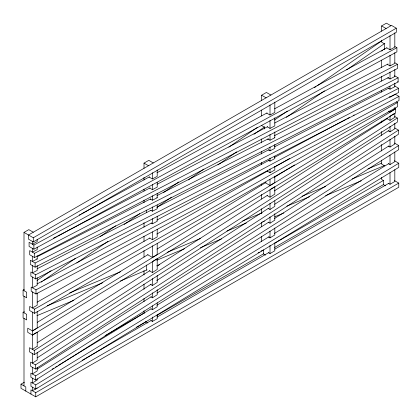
<?xml version="1.0" encoding="UTF-8"?>
<svg xmlns="http://www.w3.org/2000/svg" width="420" height="420" viewBox="0 0 420 420"><rect width="100%" height="100%" fill="white"/><g stroke="black" fill="none" stroke-linecap="round" stroke-linejoin="round"><path stroke-width="0.63" d="M35.107 267.178L35.107 263.014L30.308 260.243L30.308 264.406L35.107 267.178L398.129 81.963L398.129 77.8L394.527 75.721M150.313 199.532L150.313 199.012L152.407 200.219L157.206 197.773L157.206 193.247M267.918 139.529L267.923 139.01L270.013 140.217L274.811 137.765L274.811 131.99M387.928 78.298L387.928 77.779L390.017 78.986L394.816 76.54L394.816 69.489M23.084 290.157L26.686 292.236L26.686 297.812L23.084 295.733L23.084 290.157L24.161 289.411M37.086 280.429L51.093 270.695M100.107 236.633L115.726 225.776M163.658 192.465L178.742 181.986M228.832 147.173L257.376 127.339M314.465 87.659L316.082 86.536M317.158 85.79L381.791 40.871M41.228 282.13L42.305 281.384M43.381 280.633L75.7 258.174M124.173 224.49L139.792 213.633M188.265 179.944L203.884 169.092M253.974 134.279L264.747 126.793M274.439 120.057L287.364 111.074M346.61 69.898L384.851 43.323M76.776 262.999L108.014 241.29M157.028 207.228L171.57 197.122M217.886 164.929L236.738 151.83M286.288 117.395L324.529 90.82M381.623 51.14L382.699 50.395M383.775 49.644L384.851 48.899M37.238 357.824L151.263 284.088M156.776 280.523L268.595 208.215M274.659 204.293L388.684 130.557M150.633 284.498L152.407 285.521L157.206 282.419L157.206 275.499M268.238 208.446L270.013 209.47L274.811 206.367L274.811 200.786M388.243 130.846L390.017 131.87L394.816 128.762L394.816 123.286M35.427 364.87L30.629 362.098L30.629 366.266L35.427 369.033L35.427 364.87L398.444 130.121L394.711 127.969M35.427 369.033L398.444 134.29L398.444 130.121M37.238 342.741L149.956 270.564M157.138 265.965L267.645 195.206M274.276 190.958L387.544 118.424M152.407 272.522L157.206 269.451L157.206 258.668L152.407 261.602L152.407 272.522L149.51 270.853M270.013 197.216L274.811 194.14L274.811 186.706L270.013 189.641L270.013 197.216L267.115 195.541M390.017 120.372L394.816 117.296L394.816 113.279L390.017 116.214L390.017 120.372L387.119 118.697M34.304 350.469L29.505 347.697L29.505 351.86L34.304 354.632L34.304 350.469L397.32 118.015L394.653 116.471M34.304 354.632L397.32 122.178L397.32 118.015M36.976 369.238L151.52 296.552M157.059 293.039L268.837 222.107M274.37 218.594L388.92 145.908M150.89 296.951L152.407 297.822L157.206 294.777L157.206 289.732M268.495 222.322L270.013 223.198L274.811 220.148L274.811 213.738M388.5 146.171L390.017 147.047L394.816 144.002L394.816 136.185M35.684 375.874L30.886 373.102L30.886 377.265L35.684 380.032L35.684 375.874L398.701 145.514L394.433 143.052M35.684 380.032L398.701 149.678L398.701 145.514M37.254 322.366L148.003 254.599M156.954 249.123L266.023 182.385M274.418 177.251L294.551 164.929M147.751 254.756L152.407 257.444L157.206 254.504L157.206 243.642M265.356 182.794L270.013 185.483L274.811 182.548L274.811 176.08M388.463 111.158L390.017 112.056L394.816 109.116L394.816 107.473M32.545 330.955L27.746 328.183L27.746 332.341L32.545 335.113L32.545 330.955L395.561 108.833L394.49 108.218M32.545 335.113L395.561 112.996L395.561 108.833M52.196 369.159L53.876 368.135M55.556 367.106L57.23 366.082M58.349 365.4L151.2 308.695M156.797 305.282L269.225 236.618M274.255 233.546L388.925 163.517M150.948 308.852L152.407 309.692L157.206 306.763L157.206 302.852M268.553 237.032L270.013 237.872L274.811 234.943L274.811 228.065M388.558 163.742L390.017 164.582L394.816 161.653L394.816 152.019M35.742 384.909L30.944 382.137L30.944 386.3L35.742 389.067L35.742 384.909L398.758 163.217L394.49 160.755M35.742 389.067L398.758 167.375L398.758 163.217M23.998 290.687L23.998 232.407L28.802 229.635L33.296 232.228M144.008 168.315L144.008 163.123L148.806 160.351L153.3 162.944M261.608 100.385L261.608 95.219L266.411 92.453L270.9 95.046M381.617 31.127L381.617 25.935L386.416 23.168L390.91 25.762M23.998 232.407L33.296 237.767L396.307 28.187L396.307 32.34L33.296 241.925L28.492 239.153L28.492 235.001L391.508 25.415L396.307 28.187M394.495 180.626L398.764 183.094L398.764 187.252L35.747 396.832L21 388.322L21 384.163L24.407 382.195M105.073 335.622L144.265 312.994M258.132 252.798L259.266 252.142M260.972 251.16L262.678 250.173M274.606 243.285L383.67 180.316M136.568 327.138L146.228 321.562M157.017 315.331L263.812 253.675M274.606 247.443L383.67 184.475M82.079 360.386L151.384 320.371M157.064 317.09L268.979 252.478M274.664 249.197L388.852 183.272M37.202 387.975L32.403 390.742L32.403 387.14M150.953 320.623L152.407 321.457L157.206 318.691L157.206 314.806M268.559 252.725L270.013 253.559L274.811 250.793L274.811 242.996M388.563 183.44L390.017 184.275L394.816 181.508L394.816 169.738M30.949 394.065L30.949 389.907L35.747 392.679L398.764 183.094M37.112 302.195L149.945 237.967M156.786 234.071L267.913 170.814M274.748 166.924L289.569 158.487M149.704 238.103L152.407 239.663L157.206 236.927L157.206 229.257M267.309 171.16L270.013 172.715L274.811 169.984L274.811 166.367M34.503 309.183L397.514 102.543L397.514 106.701L34.503 313.341L29.699 310.569L29.699 306.416L34.503 309.183L34.503 313.341M79.217 215.045L80.372 214.415M81.522 213.791L149.515 176.825M157.007 172.751L267.062 112.917M274.554 108.843L386.915 47.754M149.095 177.051L152.407 178.967L157.206 176.358L157.206 169.99M266.7 113.111L270.013 115.028L274.811 112.418L274.811 102.102M386.705 47.87L390.017 49.78L394.816 47.171L394.816 32.823M33.889 245.07L396.905 47.707L396.905 51.865L33.889 249.228L29.09 246.456L29.09 242.298L33.889 245.07L33.889 249.228M36.976 283.978L151.609 222.889M156.823 220.112L269.141 160.256M274.355 157.479L345.566 119.532M346.726 118.913L349.619 117.369M353.094 115.521L354.249 114.902M151.19 223.115L152.407 223.818L157.206 221.256L157.206 216.132M268.795 160.445L270.013 161.144L274.811 158.587L274.811 156.161M394.816 94.636L390.017 97.193L389.204 96.726M35.984 289.837L399 96.385L399 100.548L35.984 293.995L31.185 291.223L31.185 287.065L35.984 289.837L35.984 293.995M53.55 238.156L56.459 236.639M57.624 236.035L150.124 187.866M157.101 184.228L267.635 126.667M274.617 123.034L388.059 63.956M149.704 188.081L152.407 189.641L157.206 187.142L157.206 182.322M267.309 126.84L270.013 128.399L274.811 125.9L274.811 117.82M387.314 64.344L390.017 65.903L394.816 63.404L394.816 52.6M34.498 253.349L397.514 64.302L397.514 68.465L34.498 257.512L29.699 254.741L29.699 250.577L34.498 253.349L34.498 257.512M37.285 268.695L151.095 210.236M156.933 207.239L268.989 149.678M274.239 146.979L389.214 87.922M150.875 210.347L152.407 211.234L157.206 208.766L157.206 205.039M268.48 149.94L270.013 150.827L274.811 148.36L274.811 144.501M388.484 88.3L390.017 89.182L394.816 86.72L394.816 83.108M35.669 274.764L398.685 88.295L398.685 92.458L35.669 278.927L30.87 276.155L30.87 271.992L35.669 274.764L35.669 278.927M37.312 256.667L150.538 198.902M156.954 195.626L268.433 138.747M274.265 135.77L388.657 77.406M37.202 255.749L37.202 258.998L32.403 261.45L32.403 256.3M35.107 263.014L398.129 77.8M32.702 265.461L32.403 265.613L32.403 272.874L37.202 270.412L37.202 265.582M23.084 312.27L26.686 314.349L26.686 319.945L23.084 317.867L23.084 312.27L24.297 311.766M69.673 292.897L120.493 271.761M167.081 252.389L200.356 238.549M242.708 220.936L262.07 212.888M302.001 196.277L325.6 186.464M367.952 168.856L381.864 163.065M47.255 305.797L102.916 282.649M156.765 260.253L184.595 248.682M226.947 231.068L246.309 223.015M286.844 206.157L309.839 196.597M352.191 178.983L384.862 165.396M36.971 315.667L73.878 300.321M120.467 280.949L147.084 269.876M156.765 265.85L159.789 264.595M200.329 247.737L221.503 238.928M262.647 221.818L264.458 221.062M274.743 216.788L283.82 213.014M325.568 195.652L361.263 180.805M381.617 25.935L386.106 28.534M394.769 46.473L396.905 47.707M394.847 62.764L397.514 64.302M394.422 76.314L394.816 76.54M397.525 81.617L398.129 81.963M394.417 85.832L398.685 88.295M395.267 94.232L399 96.385M396.449 101.929L397.514 102.543M384.3 165.627L381.617 164.078L381.617 160.156M261.608 95.219L266.102 97.818M385.476 185.813L383.413 184.622L383.413 180.469L381.617 179.429L381.617 177.476M261.608 125.559L264.296 127.108L264.296 128.966M274.418 137.54L274.811 137.765M144.008 163.123L148.496 165.716M265.472 255.097L263.408 253.906L263.408 249.753M156.812 197.547L157.206 197.773M36.808 258.772L37.202 258.998M145.803 321.804L147.866 322.996M21 384.163L25.799 386.935L25.799 391.088M390.017 35.59L390.017 49.78M390.017 55.199L390.017 65.903M390.017 71.978L390.017 78.986M390.017 86.168L390.017 89.182M390.017 110.891L390.017 112.056M390.017 126.367L390.017 131.87M390.017 139.272L390.017 147.047M390.017 155.032L390.017 164.582M390.017 172.625L390.017 184.275M384.3 49.282L384.3 43.712L381.617 42.157L381.617 40.215M381.617 60.149L381.617 67.342M381.617 76.492L381.617 81.065M381.617 90.216L381.617 92.18M381.617 120.939L381.617 122.246M381.617 131.397L381.617 135.319M381.617 144.47L381.617 151.006M270.013 104.864L270.013 115.028M270.013 120.414L270.013 128.399M270.013 134.474L270.013 140.217M270.013 146.958L270.013 150.827M270.013 158.067L270.013 161.144M270.013 169.008L270.013 172.715M270.013 179.335L270.013 185.483M270.013 203.249L270.013 209.47M270.013 216.82L270.013 223.198M270.013 231.068L270.013 237.872M270.013 245.233L270.013 253.559M261.608 110.066L261.608 115.878M261.608 138.957L261.608 142.874M261.608 151.352L261.608 153.962M261.608 162.446L261.608 164.404M261.608 183.976L261.608 185.278M261.608 194.413L261.608 198.98M261.608 208.766L261.608 213.334M261.608 222.169L261.608 226.7M261.608 236.413L261.608 241.589M152.407 172.751L152.407 178.967M152.407 184.427L152.407 189.641M152.407 195.731L152.407 200.219M152.407 206.876L152.407 211.234M152.407 218.636L152.407 223.818M152.407 231.872L152.407 239.663M152.407 245.763L152.407 257.444M152.407 278.581L152.407 285.521M152.407 292.814L152.407 297.822M152.407 305.839L152.407 309.692M152.407 317.021L152.407 321.457M146.69 210.079L146.69 212.552M146.69 265.067L146.69 270.039M144.008 177.408L144.008 180.007M144.008 189.1L144.008 191.053M144.008 200.146L144.008 202.745M144.008 222.605L144.008 227.157M144.008 236.25L144.008 241.453M144.008 250.546L144.008 257.045M144.008 270.443L144.008 274.995M144.008 284.099L144.008 289.301M144.008 298.405L144.008 301.655M144.008 310.758L144.008 313.357M37.202 239.232L37.202 241.6L32.403 244.209L32.403 241.411M37.202 247.054L37.202 249.638L32.403 252.137L32.403 248.367M37.202 277.699L37.202 285.206L32.403 287.768L32.403 277.037M37.202 293.176L37.202 305.24L32.403 307.97L32.403 291.926M37.202 311.315L37.202 327.936L32.403 330.871L32.403 312.128M37.202 352.37L37.202 360.019L32.403 363.122L32.403 353.53M37.202 367.248L37.202 370.928L32.403 373.973L32.403 367.285M37.202 378.808L37.202 380.048L32.403 382.982L32.403 378.137M35.747 392.679L35.747 396.832M33.296 237.767L33.296 241.925M23.998 296.257L23.998 312.8M23.998 318.397L23.998 385.896M37.202 346.295L32.403 349.367L32.403 335.029L37.202 332.094L37.202 346.295"/></g></svg>
